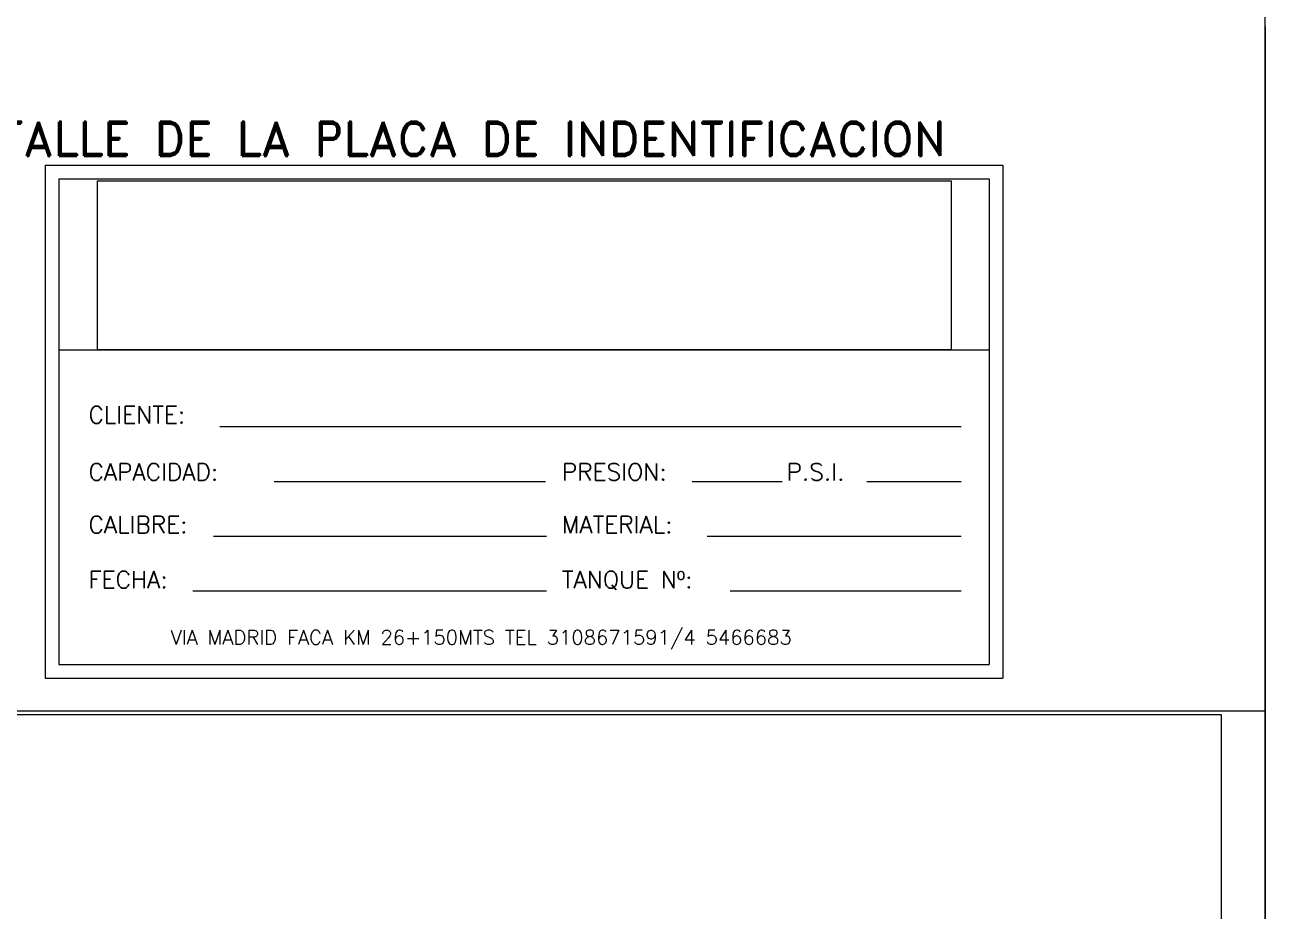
# Model space of a CAD drawing. Extents: x 174420 to 213214, y -41877 to -13498.
# Drawn here: x 196598 to 199318, y -28010 to -26067 of the extents above; entities that cross this region are included whole.
import ezdxf

# ---------------------------------------------------------------- set-up
doc = ezdxf.new("R2010")
doc.units = 0
doc.header["$LTSCALE"] = 500
doc.header["$MEASUREMENT"] = 0
doc.layers.get('0').update_dxf_attribs({"linetype": 'CONTINUOUS', "lineweight": 9})
doc.layers.add('COTAS', color=2, linetype='CONTINUOUS', lineweight=9)
doc.layers.add('FIBRA', color=3, linetype='CONTINUOUS', lineweight=20)
doc.styles.add('ROMAND', font='romand')
doc.styles.get("Standard").update_dxf_attribs({"font": 'SIMPLEX.shx', "width": 0.8, "height": 80})
picture_1 = doc.add_image_def('image1.jpg', size_in_pixel=(1415, 280))

msp = doc.modelspace()

# ---------------------------------------------------------------- linework, layer by layer
at = {"lineweight": 9}
for p, q in [((199318.3, -26071), (199318.3, -29821)), ((196643.2, -26374.7), (198743.2, -26374.7)), ((196643.2, -26374.7), (196643.2, -27499.7)), ((198743.2, -26374.7), (198743.2, -27499.7)), ((196673.2, -26404.7), (198713.2, -26404.7)), ((196673.2, -26404.7), (196673.2, -27469.7)), ((198713.2, -26404.7), (198713.2, -27469.7)), ((196673.2, -26779.7), (198713.2, -26779.7)), ((197026.2, -26948), (198652, -26948)), ((197145.2, -27068), (197740.3, -27068)), ((198061.7, -27068), (198259.3, -27068)), ((198444.9, -27068), (198652, -27068)), ((197011.9, -27188), (197742.7, -27188)), ((198095, -27188), (198652, -27188)), ((196966.7, -27308), (197742.7, -27308)), ((198145, -27308), (198652, -27308)), ((196673.2, -27469.7), (198713.2, -27469.7)), ((196643.2, -27499.7), (198743.2, -27499.7)), ((196319.8, -27571), (199318.3, -27571))]:
    msp.add_line(p, q, dxfattribs=at)
at = {"layer": 'FIBRA', "lineweight": 9}
msp.add_line((199318.3, -29821), (199318.3, -21052.7), dxfattribs=at)

# ---------------------------------------------------------------- texts
at = {"lineweight": 9}
for s, height, p in [('CLIENTE:', 37.5, (196738.2, -26940.8)), ('CAPACIDAD:', 37.5, (196738.2, -27066)), ('PRESION:', 37.5, (197776.1, -27066)), ('P.S.I.', 37.5, (198268.8, -27066)), ('CALIBRE:', 37.5, (196738.2, -27181.7)), ('MATERIAL:', 37.5, (197776.1, -27181.7)), ('FECHA:', 37.5, (196738.2, -27302.1)), ('TANQUE Nº:', 37.5, (197776.1, -27302.1)), ('VIA MADRID FACA KM 26+150MTS TEL 3108671591/4 5466683', 31.5, (196918.1, -27425.9))]:
    msp.add_text(s, height=height, dxfattribs=at).set_placement(p)
at = {"layer": 'COTAS', "lineweight": 9, "style": 'ROMAND'}
msp.add_text('DETALLE DE LA PLACA DE INDENTIFICACION', height=75, dxfattribs=at).set_placement((196413.3, -26354.5))

# ---------------------------------------------------------------- pictures from other files: only their frames are drawn
at = {"layer": 'COTAS', "lineweight": 9}
image = msp.add_image(picture_1, insert=(196757.7, -26779.7), size_in_units=(1872.4, 370.5), dxfattribs=at)
image.dxf.flags = 7
image = msp.add_image(picture_1, insert=(196419.9, -28133.5), size_in_units=(2802.2, 554.5), dxfattribs=at)
image.dxf.flags = 7

doc.saveas('drawing.dxf')
